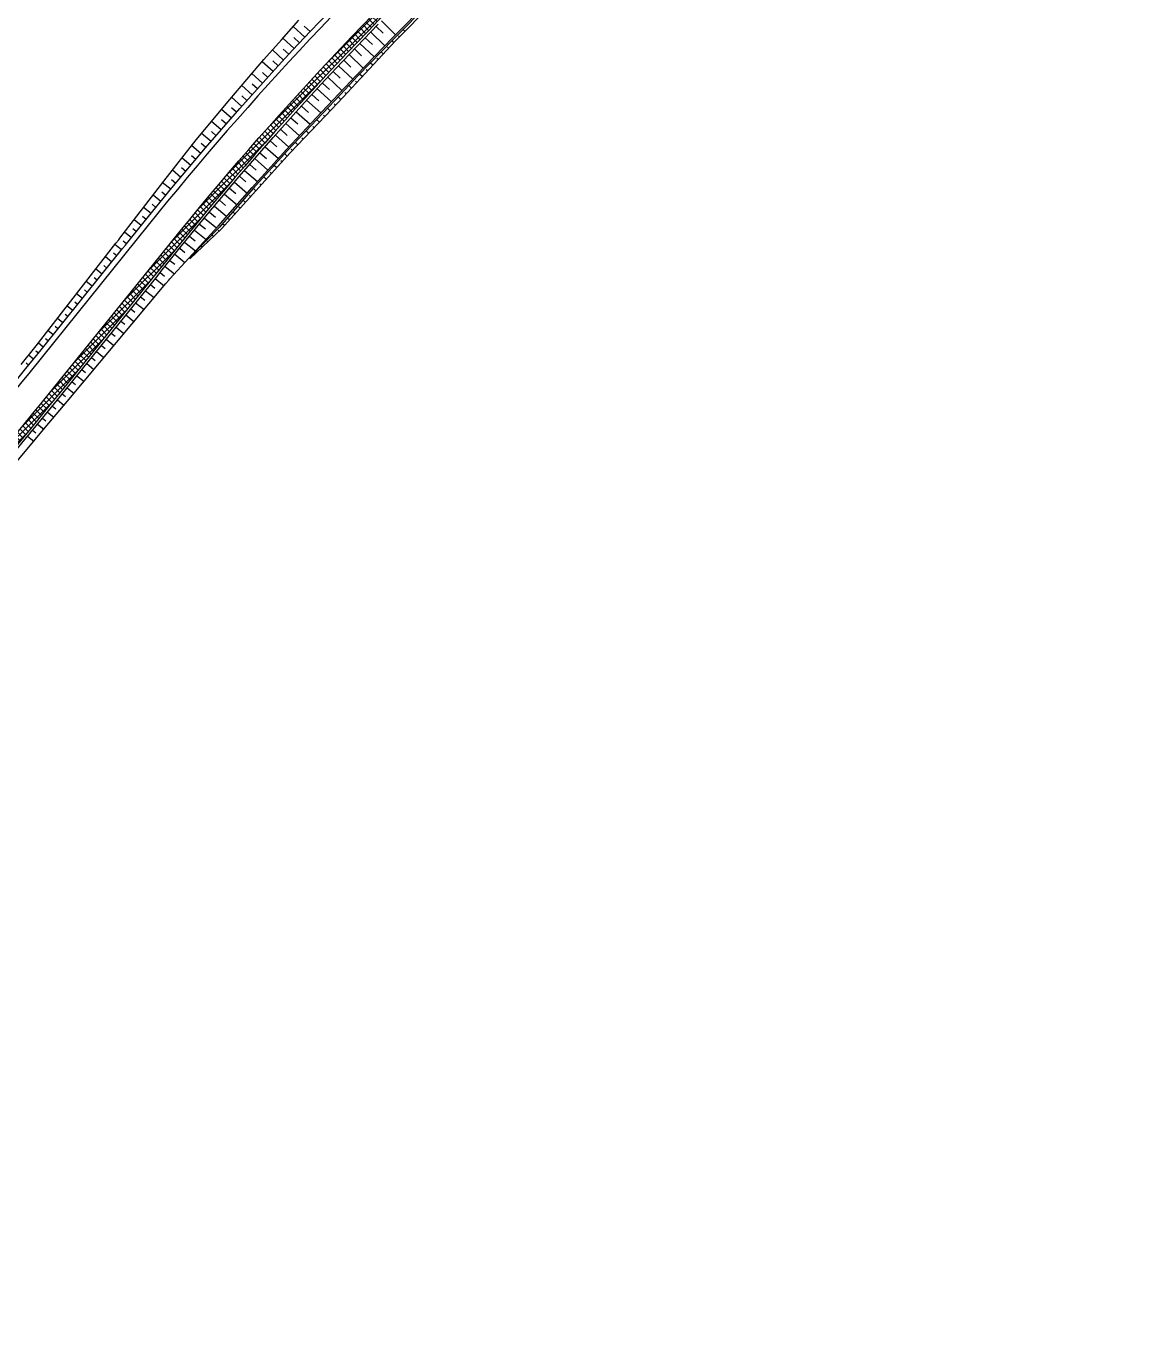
# Model space of a CAD drawing. Header units: metres. Extents: x 2306714 to 2308412, y 453204 to 454783.
# Drawn here: x 2306927 to 2307138.6, y 453242.9 to 453492.3 of the extents above; entities that cross this region are included whole.
import ezdxf

# ---------------------------------------------------------------- set-up
doc = ezdxf.new("R2010")
doc.units = ezdxf.units.M
doc.layers.add('АД_серый', color=250, linetype='Continuous')
doc.layers.add('ГП_АД том 3.2.6', color=250, linetype='Continuous', lineweight=40)

# ---------------------------------------------------------------- blocks, each defined once
blk = doc.blocks.new('АД 3.2.6')
at = {"layer": 'АД_серый'}
h = blk.add_hatch(dxfattribs=at)
h.set_pattern_fill('ANSI37', color=256, scale=0.25)
h.set_pattern_definition([(45, (-2306965.942214189, -453205.9558217908), (-0.5612660075668221, 0.5612660075668221), []), (135, (-2306965.942214189, -453205.9558217908), (-0.5612660075668221, -0.5612660075668221), [])])
edge = h.paths.add_edge_path()
edge.add_line((1053.931858262978, 1206.085364604951), (1054.025428426452, 1208.204838068981))
edge.add_line((1054.025428426452, 1208.204838068981), (1018.62202177057, 1175.791896252776))
edge.add_line((1018.62202177057, 1175.791896252776), (966.9920535609126, 1128.523022957379))
edge.add_line((966.9920535609126, 1128.523022957379), (878.4835366290062, 1047.490668736223))
edge.add_line((878.4835366290062, 1047.490668736223), (841.6049879081548, 1013.727187810931))
edge.add_line((841.6049879081548, 1013.727187810931), (814.3148618540725, 988.7422119260882))
edge.add_line((814.3148618540725, 988.7422119260882), (777.4363131327555, 954.9787310006212))
edge.add_line((777.4363131327555, 954.9787310006212), (740.5577644109726, 921.2152500751544))
edge.add_line((740.5577644109726, 921.2152500751544), (666.8006669683381, 853.688288224279))
edge.add_line((666.8006669683381, 853.688288224279), (629.9221182465553, 819.9248072987538))
edge.add_line((629.9221182465553, 819.9248072987538), (593.0435695252381, 786.1613263734034))
edge.add_line((593.0435695252381, 786.1613263734034), (556.1650208039209, 752.3978454478784))
edge.add_line((556.1650208039209, 752.3978454478784), (292.4177803383209, 510.9288822882226))
edge.add_line((292.4177803383209, 510.9288822882226), (59.0611517210491, 297.2834880872979))
edge.add_arc((479.2476420179009, -161.6700198940816), 622.2499571043782, 132.4750910232818, 141.1317967697561)
edge.add_line((-5.230899143964052, 228.8111605360173), (-27.95818131137639, 200.6129245422199))
edge.add_arc((-516.7190344384871, 594.5455753061105), 627.7500337613743, 312.4752306833454, 321.13179661119204, ccw=False)
edge.add_line((-92.81738088419661, 131.5364036892424), (-212.2346827834844, 22.20554245897802))
edge.add_line((-212.2346827834844, 22.20554245897802), (-211.2217755680904, 21.09918854956049))
edge.add_line((-211.2217755680904, 21.09918854956049), (-91.80447366833687, 130.4300497798249))
edge.add_arc((-516.7190344450063, 594.5455753099523), 629.2500337688797, 312.4752306950525, 321.1317966232948)
edge.add_line((-26.79029394825921, 199.6716280389228), (-4.063011780846863, 227.869864032662))
edge.add_arc((479.2476419592276, -161.6700198383187), 620.7499570236596, 132.4750910105345, 141.1317967585854, ccw=False)
edge.add_line((60.07405624445528, 296.1771317132516), (293.4460430885665, 509.8365623930585))
edge.add_line((293.4460430885665, 509.8365623930585), (557.1779512828215, 751.2914607239654))
edge.add_line((557.1779512828215, 751.2914607239654), (594.0565019296482, 785.0549395463312))
edge.add_line((594.0565019296482, 785.0549395463312), (630.9350525764748, 818.8184183685224))
edge.add_line((630.9350525764748, 818.8184183685224), (667.8136032237671, 852.5818971908302))
edge.add_line((667.8136032237671, 852.5818971908302), (741.5707045174204, 920.1088548353292))
edge.add_line((741.5707045174204, 920.1088548353292), (778.4492551647127, 953.8723336576367))
edge.add_line((778.4492551647127, 953.8723336576367), (815.3278058115393, 987.6358124798862))
edge.add_line((815.3278058115393, 987.6358124798862), (842.6179332900792, 1012.620786808373))
edge.add_line((842.6179332900792, 1012.620786808373), (879.4964839369057, 1046.384265630448))
edge.add_line((879.4964839369057, 1046.384265630448), (968.0050054900348, 1127.416614804009))
edge.add_line((968.0050054900348, 1127.416614804009), (1019.634976395406, 1174.685485154914))
edge.add_line((1019.634976395406, 1174.685485154914), (1053.931858262978, 1206.085364604951))
for p, q in [((20.60930910194293, 268.413506756362, 144.4604645610183), (18.37884035194292, 270.498955975112, 144.4604645610183)), ((21.63372316444293, 269.5092098813621, 144.4604645610183), (20.50200929725543, 270.5674374204245, 144.4604645610183)), ((34.33439635811374, 270.4834435431403, 149.1817270848066), (35.70283507881686, 269.1728051154059, 149.1817270848066)), ((35.38220214424655, 271.5567467657966, 149.1817270848066), (38.07991027412936, 268.8889306036872, 149.1817270848066)), ((39.86886534234509, 269.557534885651, 143.8483456755965), (39.51614317437634, 269.907144260651, 143.8483456755965)), ((18.56035890663043, 266.2222225766746, 144.4604645610183), (16.39617433631793, 268.2457821469871, 144.4604645610183)), ((19.58477296913043, 267.3179257016745, 144.4604645610183), (18.48614015663043, 268.3451473813621, 144.4604645610183)), ((31.22178649483249, 267.2335656134528, 149.1817270848066), (33.9487914997153, 264.6217492072028, 149.1817270848066)), ((32.25932311592624, 268.316863342945, 149.1817270848066), (33.62448119698092, 267.0093682257575, 149.1817270848066)), ((33.29685973701999, 269.4001458136481, 149.1817270848066), (36.0304565387778, 266.7820275275153, 149.1817270848066)), ((37.76644835015759, 267.4177033426822, 143.8483456755965), (37.39352354547009, 267.7641999247135, 143.8483456755965)), ((38.81289610406384, 268.4921662333072, 143.8483456755965), (38.63552794000134, 268.6680085184635, 143.8483456755965)), ((16.52654543006792, 264.0169003110496, 144.4604645610183), (14.39495363319293, 265.978204021987, 144.4604645610183)), ((17.54217043006792, 265.1207821469871, 144.4604645610183), (16.46502199256793, 266.111748943862, 144.4604645610183)), ((29.14672851143405, 265.0669701544684, 149.1817270848066), (31.86714171944186, 262.4614708868903, 149.1817270848066)), ((30.1842651325278, 266.1502678839606, 149.1817270848066), (31.54611205635593, 264.8459465948981, 149.1817270848066)), ((35.72445616265759, 265.2199494364322, 143.8483456755965), (35.31155333062634, 265.6036164286197, 143.8483456755965)), ((36.74545225640759, 266.3188263895572, 143.8483456755965), (36.54898008843884, 266.501382541901, 143.8483456755965)), ((14.49993410194293, 261.804864178237, 144.4604645610183), (12.39336671913042, 263.6970760922995, 144.4604645610183)), ((15.51079835975542, 262.9131405454245, 144.4604645610183), (14.45635500038043, 263.883233318862, 144.4604645610183)), ((27.08194732246921, 262.8906548468513, 149.1817270848066), (29.82693481026217, 260.3240654913825, 149.1817270848066)), ((28.1091918903403, 263.9836876837653, 149.1817270848066), (29.46775817451999, 262.6825097052497, 149.1817270848066)), ((32.66152891656384, 261.9231965067447, 143.8483456755965), (32.42501768609509, 262.1429230692447, 143.8483456755965)), ((33.68252501031384, 263.022134495026, 143.8483456755965), (33.22952208062634, 263.4429718973697, 143.8483456755965)), ((34.70352110406384, 264.121011448151, 143.8483456755965), (34.48702940484509, 264.322183323151, 143.8483456755965)), ((12.49529543006792, 259.5730526547995, 144.4604645610183), (10.44439210975542, 261.4150936704245, 144.4604645610183)), ((13.49761476600543, 260.6890194516745, 144.4604645610183), (12.45830812538043, 261.622491131362, 144.4604645610183)), ((24.01277923164889, 259.5997460333747, 149.1817270848066), (25.3861694294028, 258.3360588995856, 149.1817270848066)), ((25.03302764473483, 260.6993248907965, 149.1817270848066), (27.77134704170749, 258.1389611212653, 149.1817270848066)), ((26.05748748360202, 261.7949822394294, 149.1817270848066), (27.42831420479343, 260.5132439581794, 149.1817270848066)), ((30.62527403375134, 259.720132541901, 143.8483456755965), (30.36880430718884, 259.9548737528385, 143.8483456755965)), ((31.64053282281384, 260.8243195536197, 143.8483456755965), (31.14755186578259, 261.282388401276, 143.8483456755965)), ((10.49065675819292, 257.3411190610495, 144.4604645610183), (8.495539570692927, 259.1332333188621, 144.4604645610183)), ((9.488215351942927, 256.225274334487, 144.4604645610183), (8.504694844130427, 257.1086971860495, 144.4604645610183)), ((11.49297609413042, 258.4570858579245, 144.4604645610183), (10.48150148475542, 259.365655193862, 144.4604645610183)), ((21.98146056709811, 257.3921044318122, 149.1817270848066), (23.33302306709811, 256.1484826056403, 149.1817270848066)), ((22.99712371407077, 258.4959252325934, 149.1817270848066), (25.72206878243014, 255.9886162726325, 149.1817270848066)), ((28.59957823297009, 257.5073639872135, 143.8483456755965), (28.32809385797009, 257.7558381083072, 143.8483456755965)), ((29.61239561578259, 258.6137482645572, 143.8483456755965), (29.08450254937634, 259.0970246317447, 143.8483456755965)), ((6.510920430067926, 252.8511288266745, 144.4604645610183), (4.598688984755426, 254.5142147641745, 144.4604645610183)), ((7.495295430067926, 253.9829647641745, 144.4604645610183), (6.525813008192926, 254.8261044126121, 144.4604645610183)), ((8.485896016005427, 255.109307537612, 144.4604645610183), (6.546564961317926, 256.851250896987, 144.4604645610183)), ((19.96572875557467, 255.1702721564216, 149.1817270848066), (21.31035613594577, 253.9625084845466, 149.1817270848066)), ((20.96807097969577, 256.2862084357184, 149.1817270848066), (23.67937469063327, 253.8508904425544, 149.1817270848066)), ((25.49252256890759, 254.2524811747135, 143.8483456755965), (24.96353086968884, 254.7624909403385, 143.8483456755965)), ((26.53366026422009, 255.3323151590884, 143.8483456755965), (26.26724180718884, 255.5891510965885, 143.8483456755965)), ((27.57479795953259, 256.4121491434635, 143.8483456755965), (27.03811583062634, 256.9295441629947, 143.8483456755965)), ((4.542292500380426, 250.5874569516745, 144.4604645610183), (2.683283711317926, 252.2041561704245, 144.4604645610183)), ((5.526667500380426, 251.7192928891745, 144.4604645610183), (4.583796406630426, 252.5392391782371, 144.4604645610183)), ((17.96104430733248, 252.9383995978278, 149.1817270848066), (19.28361510811373, 251.750457092945, 149.1817270848066)), ((18.96338653145358, 254.0543358771247, 149.1817270848066), (21.63058471260592, 251.6586297003669, 149.1817270848066)), ((23.42233213922009, 252.081216526276, 143.8483456755965), (22.89877256890759, 252.5762726786197, 143.8483456755965)), ((24.45284971734509, 253.1712433817447, 143.8483456755965), (24.18789610406384, 253.4217316629947, 143.8483456755965)), ((2.573542500380426, 248.3237850766745, 144.4604645610183), (0.7680005081929266, 249.8940975766745, 144.4604645610183)), ((3.557917500380426, 249.4556210141745, 144.4604645610183), (2.641779805067926, 250.2523739438621, 144.4604645610183)), ((14.9540176349692, 249.5905983893317, 149.1817270848066), (17.53300475655123, 247.2741311041755, 149.1817270848066)), ((15.9563598590903, 250.7065346686286, 149.1817270848066), (17.25688170967623, 249.5383904425544, 149.1817270848066)), ((16.95870208321139, 251.8224633185309, 149.1817270848066), (19.58179473457858, 249.4663765875739, 149.1817270848066)), ((21.36129698297009, 249.9012848856509, 143.8483456755965), (20.85031065484509, 250.384439182526, 143.8483456755965)), ((22.39181456109509, 250.9912507059635, 143.8483456755965), (22.13320860406384, 251.2358185770572, 143.8483456755965)), ((0.6221264847554266, 246.045342693862, 144.4604645610183), (-1.143986796494573, 247.5324032407371, 144.4604645610183)), ((1.589167500380426, 247.1919491391745, 144.4604645610183), (0.6997632035054266, 247.9655087094871, 144.4604645610183)), ((12.97729491768405, 247.3340142218512, 149.1817270848066), (15.5491104084067, 245.0972817389411, 149.1817270848066)), ((13.96165465889498, 248.4658425299567, 149.1817270848066), (15.25874328194186, 247.3377526251716, 149.1817270848066)), ((19.30026182672009, 247.721353245026, 143.8483456755965), (18.80184874078259, 248.1926056864322, 143.8483456755965)), ((20.33077940484509, 248.8113190653385, 143.8483456755965), (20.07846006890759, 249.0499054911197, 143.8483456755965)), ((-1.310124491807073, 243.7505428891745, 144.4604645610183), (-3.002141093369573, 245.175225506362, 144.4604645610183)), ((-0.3440600386820733, 244.8980038266745, 144.4604645610183), (-1.208561991807073, 245.6259091001121, 144.4604645610183)), ((11.00857543526217, 245.0703576056403, 149.1817270848066), (13.53567504463717, 242.8725197760505, 149.1817270848066)), ((11.99293517647311, 246.2021859137458, 149.1817270848066), (13.26766204414889, 245.0935433356208, 149.1817270848066)), ((16.23751768609509, 244.4246613504947, 143.8483456755965), (15.99331602593884, 244.6479889872135, 143.8483456755965)), ((17.24966368218884, 245.5317170145572, 143.8483456755965), (16.75564512750134, 245.9834382059635, 143.8483456755965)), ((18.26974424859509, 246.6313874247135, 143.8483456755965), (18.02371153375134, 246.8640534403385, 143.8483456755965)), ((-3.242375468369573, 241.4556210141745, 144.4604645610183), (-4.860417460557073, 242.8179257016745, 144.4604645610183)), ((-2.276311015244573, 242.6030819516745, 144.4604645610183), (-3.103825663682073, 243.2998592954245, 144.4604645610183)), ((9.039855952840298, 242.8067009894294, 149.1817270848066), (11.52223205147311, 240.6477578131598, 149.1817270848066)), ((10.02421569405123, 243.9385292975349, 149.1817270848066), (11.27658080635592, 242.84933404607, 149.1817270848066)), ((14.21322569390759, 242.210611057526, 143.8483456755965), (13.97457823297009, 242.4287507059635, 143.8483456755965)), ((15.22537169000134, 243.3176667215885, 143.8483456755965), (14.74258360406384, 243.7590729715885, 143.8483456755965)), ((-5.170598124619573, 239.157403240737, 144.4604645610183), (-6.733952616807073, 240.4348690610496, 144.4604645610183)), ((-4.208561991807073, 240.3081600766745, 144.4604645610183), (-4.998967265244573, 240.973809490737, 144.4604645610183)), ((7.088256831746548, 240.5283883063239, 149.1817270848066), (9.56031798897311, 238.4469445197028, 149.1817270848066)), ((8.05549621162936, 241.6748726813239, 149.1817270848066), (9.285499568562955, 240.6051247565192, 149.1817270848066)), ((12.18887266656384, 239.9965607645572, 143.8483456755965), (11.95590147515759, 240.2095734598697, 143.8483456755965)), ((13.20101866265759, 241.1035553934635, 143.8483456755965), (12.72946104547009, 241.5347687723697, 143.8483456755965)), ((-7.068791483994573, 236.8342831235495, 144.4604645610183), (-8.566960429307073, 238.058526287612, 144.4604645610183)), ((-6.119694804307073, 237.9959042172995, 144.4604645610183), (-6.885075663682073, 238.6212704282371, 144.4604645610183)), ((4.189880366902798, 237.0860970465583, 149.1817270848066), (5.391914363484829, 236.0739891974372, 149.1817270848066)), ((5.156005855184048, 238.2335274664801, 149.1817270848066), (7.582740779500454, 236.1902382819098, 149.1817270848066)), ((6.122131343465298, 239.380957886402, 149.1817270848066), (7.346832271199673, 238.3497765509528, 149.1817270848066)), ((9.175200791563839, 236.6548249247135, 143.8483456755965), (8.730010361876339, 237.0535065653385, 143.8483456755965)), ((10.17593321343884, 237.7721955301822, 143.8483456755965), (9.948455186095089, 237.9759308817447, 143.8483456755965)), ((11.17672667047009, 238.8895051004947, 143.8483456755965), (10.71633848687634, 239.3104035379947, 143.8483456755965)), ((-8.967106913682073, 234.5112850766745, 144.4604645610183), (-10.39996824180707, 235.6821835141746, 144.4604645610183)), ((-8.018010233994573, 235.672784100112, 144.4604645610183), (-8.750676249619573, 236.2715389829245, 144.4604645610183)), ((2.257629390340298, 234.79122857732, 149.1817270848066), (3.437004085164517, 233.7982094733161, 149.1817270848066)), ((3.223754878621548, 235.9386589972419, 149.1817270848066), (5.605163570027798, 233.9335396735114, 149.1817270848066)), ((7.173674912657588, 234.420083713776, 143.8483456755965), (6.748198838438838, 234.8011872294009, 143.8483456755965)), ((8.174468369688839, 235.5374543192447, 143.8483456755965), (7.956755967345088, 235.7324006083072, 143.8483456755965)), ((-10.86053953086957, 232.1843807797995, 144.4604645610183), (-12.23907956993207, 233.295342693862, 144.4604645610183)), ((-9.916203593369573, 233.3497860532371, 144.4604645610183), (-10.61639890586957, 233.921807537612, 144.4604645610183)), ((0.3478698688559234, 232.4777062384528, 149.1817270848066), (1.48939513741061, 231.5449288336676, 149.1817270848066)), ((1.296997066121548, 233.6392434088629, 149.1817270848066), (3.648445125203579, 231.7177956549567, 149.1817270848066)), ((5.172210068907588, 232.1853425028385, 143.8483456755965), (4.766326279845088, 232.5488678934635, 143.8483456755965)), ((6.172942490782588, 233.3027131083072, 143.8483456755965), (5.965117783751338, 233.4888703348697, 143.8483456755965)), ((-12.74322996055707, 229.8485653501121, 144.4604645610183), (-14.06781492149457, 230.916192303237, 144.4604645610183)), ((-11.80194578086957, 231.0164120297995, 144.4604645610183), (-12.47772703086957, 231.5610897641745, 144.4604645610183)), ((-1.550384525675326, 230.1546471564216, 149.1817270848066), (-0.4772415203042329, 229.2777398077888, 149.1817270848066)), ((-0.6012573284097016, 231.3161766974372, 149.1817270848066), (1.61341857491061, 229.5064919440192, 149.1817270848066)), ((3.045256943907588, 230.0726105692447, 143.8483456755965), (2.733306260313838, 230.4019562723697, 143.8483456755965)), ((4.134307236876338, 231.1041047098697, 143.8483456755965), (3.958403916563838, 231.2898346903385, 143.8483456755965)), ((-14.62579831993207, 227.5127499204245, 144.4604645610183), (-15.89740476524457, 228.537774334487, 144.4604645610183)), ((-13.68451414024457, 228.6807186704245, 144.4604645610183), (-14.33331785118207, 229.2036678891745, 144.4604645610183)), ((-3.448646549601107, 227.8315804449958, 149.1817270848066), (-2.443885807413607, 227.0105584113044, 149.1817270848066)), ((-2.499519352335482, 228.9931099860114, 149.1817270848066), (-0.4216156047768891, 227.2951882330817, 149.1817270848066)), ((-0.2218328998424113, 226.9781281473697, 143.8483456755965), (-0.3180243060924113, 227.0796296122135, 143.8483456755965)), ((0.8671563579700887, 228.0096222879947, 143.8483456755965), (0.6349786235950888, 228.2547394754947, 143.8483456755965)), ((1.956206650938838, 229.0411164286197, 143.8483456755965), (1.820159287657588, 229.184732151276, 143.8483456755965)), ((-16.50836667930707, 225.1770565610495, 144.4604645610183), (-17.74225339805707, 226.171563396987, 144.4604645610183)), ((-15.56708249961957, 226.3449032407371, 144.4604645610183), (-16.19342527305707, 226.849786053237, 144.4604645610183)), ((-5.333091740030795, 225.4973137823981, 149.1817270848066), (-4.396591190714389, 224.7425072638435, 149.1817270848066)), ((-4.391799930948764, 226.6651986090583, 149.1817270848066), (-2.443885807413607, 225.0952218024177, 149.1817270848066)), ((-1.310883192811161, 225.9466340067447, 143.8483456755965), (-1.463287977967411, 226.1075226786197, 143.8483456755965)), ((-19.33221921836957, 221.6733944516745, 144.4604645610183), (-19.92084226524457, 222.1477596860495, 144.4604645610183)), ((-18.39093503868207, 222.841241131362, 144.4604645610183), (-19.58710203086957, 223.805352459487, 144.4604645610183)), ((-17.44965085899457, 224.0090878110495, 144.4604645610183), (-18.05719480430707, 224.4988339047996, 144.4604645610183)), ((-7.215682987589389, 223.1615364996833, 149.1817270848066), (-6.350807194132357, 222.4644616095466, 149.1817270848066)), ((-6.274391178507357, 224.3294289557379, 149.1817270848066), (-4.476280216593295, 222.8801796881598, 149.1817270848066)), ((-21.21490964805707, 219.337579021987, 144.4604645610183), (-21.78461179649457, 219.796807537612, 144.4604645610183)), ((-20.27362546836958, 220.5054257016745, 144.4604645610183), (-21.43195066368207, 221.439141521987, 144.4604645610183)), ((-10.03957367362454, 219.6578743903083, 149.1817270848066), (-8.387519840616733, 218.3263466803473, 149.1817270848066)), ((-9.098281864542514, 220.825766846363, 149.1817270848066), (-8.260780338663608, 220.1507485358161, 149.1817270848066)), ((-8.156982426065952, 221.9936516730231, 149.1817270848066), (-6.459030155558139, 220.6251290289801, 149.1817270848066)), ((-23.09747800743207, 217.0017635922995, 144.4604645610183), (-23.64825925743208, 217.445733318862, 144.4604645610183)), ((-22.15619382774457, 218.1697323422995, 144.4604645610183), (-23.27667722618207, 219.0728085141746, 144.4604645610183)), ((-11.92216492118314, 217.322104736988, 149.1817270848066), (-10.31601715506986, 216.0275719611091, 149.1817270848066)), ((-10.98087311210111, 218.4899895636481, 149.1817270848066), (-10.1663208049722, 217.8334725348396, 149.1817270848066)), ((-24.98004636680708, 214.6660702329246, 144.4604645610183), (-25.51202878868207, 215.0947811704245, 144.4604645610183)), ((-24.03876218711957, 215.833916912612, 144.4604645610183), (-25.12152585899457, 216.7065975766746, 144.4604645610183)), ((-13.80476379813626, 214.9863274542731, 149.1817270848066), (-12.24450684012845, 213.7287896124762, 149.1817270848066)), ((-12.8634643596597, 216.1542122809333, 149.1817270848066), (-12.07186127128079, 215.516196533863, 149.1817270848066)), ((-26.86261472618208, 212.330254803237, 144.4604645610183), (-27.37567624961958, 212.743829021987, 144.4604645610183)), ((-25.92133054649457, 213.4981014829246, 144.4604645610183), (-26.96637449180708, 214.3403866391746, 144.4604645610183)), ((-15.68735504569486, 212.6505501715583, 149.1817270848066), (-14.17300415458157, 211.430014893238, 149.1817270848066)), ((-14.74605560721829, 213.818442627613, 149.1817270848066), (-13.97740936698392, 213.1989205328864, 149.1817270848066)), ((-29.68658933555707, 208.826592693862, 144.4604645610183), (-30.65607175743207, 209.6079647641746, 144.4604645610183)), ((-28.74518308555707, 209.9944393735496, 144.4604645610183), (-29.23944578086958, 210.392754803237, 144.4604645610183)), ((-27.80389890586957, 211.1624081235496, 144.4604645610183), (-28.81122312461958, 211.9741757016746, 144.4604645610183)), ((-17.56994629325345, 210.314780518238, 149.1817270848066), (-16.10149383964017, 209.1312325446052, 149.1817270848066)), ((-16.62865448417142, 211.4826653448981, 149.1817270848066), (-15.88294983329251, 210.8816445319098, 149.1817270848066)), ((-31.56915769493207, 206.4907772641745, 144.4604645610183), (-32.52301511680708, 207.259698162612, 144.4604645610183)), ((-30.62787351524458, 207.6587460141745, 144.4604645610183), (-31.10699949180708, 208.0449764829245, 144.4604645610183)), ((-19.45253754081204, 207.9790032355231, 149.1817270848066), (-18.02999115409329, 206.8324501959724, 149.1817270848066)), ((-18.51124573173001, 209.1468880621833, 149.1817270848066), (-17.78849029960111, 208.5643685309333, 149.1817270848066)), ((-32.51044187461957, 205.322930584487, 144.4604645610183), (-32.98505124961958, 205.705498943862, 144.4604645610183)), ((-21.33513641776517, 205.6432259528083, 149.1817270848066), (-19.95848083915189, 204.533675476734, 149.1817270848066)), ((-20.39383697928861, 206.811118408863, 149.1817270848066), (-19.69403839530423, 206.2470925299567, 149.1817270848066)), ((-24.1590194744058, 202.1395638434333, 149.1817270848066), (-23.50264740409329, 201.6105339972419, 149.1817270848066)), ((-23.21772766532376, 203.307456299488, 149.1817270848066), (-21.88697815360502, 202.2348931281012, 149.1817270848066)), ((-22.2764282268472, 204.4753411261481, 149.1817270848066), (-21.59957886161283, 203.9298088995856, 149.1817270848066)), ((-26.04161835135892, 199.8037941901129, 149.1817270848066), (-25.40109253348783, 199.2875435797614, 149.1817270848066)), ((-25.10031891288236, 200.9716790167731, 149.1817270848066), (-23.80342102469876, 199.9263985602301, 149.1817270848066)), ((-27.93232727469876, 197.4745858160895, 149.1817270848066), (-27.3099975627847, 196.9685738531989, 149.1817270848066)), ((-26.98601532401517, 198.638411804859, 149.1817270848066), (-25.72541046561673, 197.6134102789801, 149.1817270848066)), ((-29.82502747001126, 195.1469948737067, 149.1817270848066), (-29.22480774344876, 194.6465599982184, 149.1817270848066)), ((-28.87863922538236, 196.31075982732, 149.1817270848066), (-27.64994049491361, 195.3116982428473, 149.1817270848066)), ((-31.74614715995267, 192.8428032843512, 149.1817270848066), (-31.15042877616361, 192.3461220709723, 149.1817270848066)), ((-30.7855835002847, 193.9949028937262, 149.1817270848066), (-29.58964538993314, 192.9977791754645, 149.1817270848066)), ((-32.70670319022611, 191.6907113043708, 149.1817270848066), (-31.51976776542142, 190.7010949103278, 149.1817270848066))]:
    blk.add_line(p, q, dxfattribs=at)
blk.add_lwpolyline([(55.34704457176849, 301.3402634524973, 0.0377899780869484), (-9.513289302121848, 232.2626910593244), (-32.24056902993471, 204.0644530994468, -0.0377893671393395), (-96.53148475615308, 135.5931556561845), (-104.6063632094301, 128.1994078276911), (-107.9842982580885, 131.8865094924695), (-128.7475486239418, 112.8769648363814), (-125.3709528860636, 109.1888307583285), (-204.8840528661385, 36.39223800814944), (-211.2998696598225, 43.39847050030948), (-222.3637549383566, 33.26908155280398), (-212.2346827834844, 22.20554245897802), (-92.81738088419661, 131.5364036892424, 0.0377893671393395), (-27.95818131137639, 200.6129245422199), (-5.230899143964052, 228.8111605360173, -0.0377899780869484), (59.0611517210491, 297.2834880872979)], format="xyb", dxfattribs=at)
at = {"layer": 'АД_серый', "flags": 128}
blk.add_lwpolyline([(1344.156824226491, 1465.50419770315), (1278.693145704456, 1409.947746196005, 0.009403919801116), (1222.384035128168, 1360.308890916873), (1074.583919865545, 1224.99317454308), (1077.960209345445, 1221.305384331674), (1065.79028923111, 1210.163434573624), (1057.307330304291, 1202.397328182007), (1053.931858262978, 1206.085364604951), (60.07405624445528, 296.1771317132516, 0.0377899780869484), (-4.063011780846863, 227.869864032662), (-26.79029394825921, 199.6716280389228, -0.0377893671393395), (-91.80447366833687, 130.4300497798249), (-211.2217755680904, 21.09918854956049), (-212.2346826880239, 22.20554254652234)], format="xyb", dxfattribs=at)
at = {"layer": 'АД_серый', "linetype": 'Continuous', "flags": 128}
for points in [[(-36.27243007766083, 187.4139759964891), (-29.82009908044711, 195.1529058215092), (-26.4010153952986, 199.3578764909762), (-23.50102165061981, 202.9559627849376), (-7.812746595591306, 222.4207521696226), (-7.274035555776208, 223.0891428553732), (-7.053434082772582, 223.3628479758627), (-3.673735711257904, 227.5561143966625), (1.603638506494462, 234.0145103530376), (7.99545752396807, 241.6058425568626), (14.50791453989223, 249.0939383500372), (21.13934239977971, 256.4768808209337), (24.49914107099175, 260.1283278729534), (27.88804349442944, 263.7527799765812), (34.75229019345716, 270.9197732265457)], [(-35.11004502279684, 186.4289683000533), (-28.61158588994295, 194.1615887568914), (-25.12602707510814, 198.3302585160127), (-22.17718024645001, 201.8889700901346), (-6.106398939155042, 221.045466219075), (-5.546560936141759, 221.6968289469951), (-5.317307998891919, 221.9635611408157), (-1.668693569488823, 225.9400859880261), (3.963208748027682, 232.0598217713996), (10.47160875191912, 239.4868670264841), (17.0959559045732, 246.8064775053644), (23.83447908004746, 254.016844943224), (27.24599548242987, 257.5805054011289), (30.62534323474392, 261.1727760959766), (37.46946043847129, 268.275381326268), (44.42600093828514, 275.2672349454952)], [(44.63761755917221, 275.0545887468616), (37.68445216724649, 268.0661480672425), (30.84365503396839, 260.9670093391323), (27.46594641217962, 257.3764917046065), (24.05605506384745, 253.8145973637583), (17.32073935074732, 246.6078008775367), (10.69954211637377, 239.291812210402), (4.178832019679248, 231.8811975714634), (-1.645335822366178, 225.9212600579485)], [(44.97825585026293, 274.712293149496), (38.04389878921211, 267.7163290824974), (31.33917188411579, 260.499966808944), (28.01422733487561, 256.8679381936672), (24.59556820942089, 253.3221467562253), (17.82558267470449, 246.1615911095287), (11.17361027980223, 238.8861266338499), (4.592739406973123, 231.5383130793343), (-1.479109101463109, 225.7872842687066)], [(-33.96597343403846, 205.455098512175), (-31.07985438266769, 209.0643675637548), (-15.70633153105154, 228.7828416427365), (-15.18358818534762, 229.4641020065756), (-14.96952546201646, 229.7430772435618), (-11.68652288848534, 234.0142787626246), (-6.50495580304414, 240.7317406477523), (-0.2521517327986658, 248.6637645477312), (6.19588459143415, 256.4405918105622), (12.75947172148153, 264.1257628511521), (16.10464879358187, 267.9145709213917), (19.44503475865349, 271.7106206855387)], [(-36.39197866432369, 200.5436755933915), (-33.01904378645122, 204.6918900092714), (-30.11905004130677, 208.2899763037567), (-14.43077498627826, 227.7547656884417), (-13.89206394646317, 228.4231563741923), (-13.67146247345954, 228.6968614946818), (-10.29176410194486, 232.8901279154816), (-4.942067948635667, 239.4370307085919), (1.537345525808632, 247.1323956794804), (8.139050239231437, 254.7231094721937), (14.86135619133711, 262.2072289056378), (18.26719805318862, 265.9087159413612), (21.70254250895232, 269.5828380859457), (28.66085788514465, 276.8480488975765)]]:
    blk.add_lwpolyline(points, dxfattribs=at)

msp = doc.modelspace()

# ---------------------------------------------------------------- block references
at = {"layer": 'ГП_АД том 3.2.6'}
msp.add_blockref('АД 3.2.6', (2306959.993951246, 453221.759960641), dxfattribs=at)

doc.saveas('drawing.dxf')
